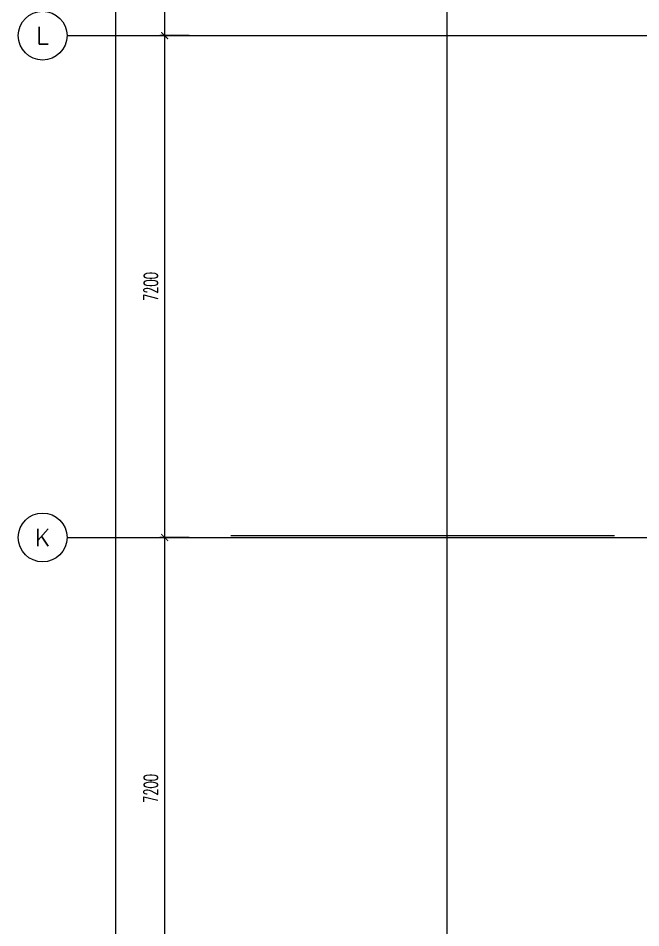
# Model space of a CAD drawing. Extents: x 417819.9 to 417911.9, y 43448 to 43539.2.
# Drawn here: x 417819.91 to 417828.83, y 43505.69 to 43518.74 of the extents above; entities that cross this region are included whole.
import ezdxf
from ezdxf.enums import TextEntityAlignment as Align

# ---------------------------------------------------------------- set-up
doc = ezdxf.new("R2010")
doc.units = 0
doc.header["$MEASUREMENT"] = 0
doc.header["$PDMODE"] = 3
doc.header["$PDSIZE"] = 0.1
doc.layers.get('0').update_dxf_attribs({"color": 11, "linetype": 'CONTINUOUS'})
doc.layers.get('DEFPOINTS').update_dxf_attribs({"color": 11, "linetype": 'CONTINUOUS'})
for name, color, linetype in [('AX-CR', 11, 'CONTINUOUS'), ('AX-TXT', 11, 'CONTINUOUS'), ('RM-NAME', 11, 'CONTINUOUS')]:
    doc.layers.add(name, color=color, linetype=linetype)
doc.styles.add('ROMANS', font='ROMANS.shx', dxfattribs={"width": 0.6})
doc.dimstyles.new('STANDARD in', dxfattribs={"dimtxt": 0.2, "dimasz": 0.1, "dimexe": 0.07, "dimexo": 0.05, "dimgap": 0.1, "dimtad": 1, "dimdec": 0, "dimlfac": 1000, "dimzin": 0, "dimdsep": 46, "dimtxsty": 'ROMANS', "dimblk": 'ARCHTICK', "dimcen": 0.05, "dimdle": 0.05, "dimclrd": 7, "dimclre": 7, "dimclrt": 2, "dimadec": 0, "dimazin": 0, "dimtfac": 1, "dimtdec": 0, "dimtmove": 2, "dimatfit": 3, "dimldrblk": 'ARCHTICK', "dimfxl": 0, "dimtolj": 1, "dimtzin": 0, "dimarcsym": 0})

# ---------------------------------------------------------------- blocks, each defined once
blk = doc.blocks.new('_ARCHTICK')
at = {"color": 0, "linetype": 'ByBlock', "const_width": 0.15}
blk.add_lwpolyline([(-0.5, -0.5), (0.5, 0.5)], dxfattribs=at)
blk = doc.blocks.new('*D191')
at = {"layer": 'DEFPOINTS', "color": 0}
for p in [(417821.305, 43525.944), (417831.207, 43525.944), (417831.207, 43466.624)]:
    blk.add_point(p, dxfattribs=at)
at = {"layer": 'RM-NAME', "color": 7, "lineweight": -2}
for p, q in [((417831.157, 43525.944), (417821.235, 43525.944)), ((417821.305, 43466.574), (417821.305, 43525.994)), ((417831.157, 43466.624), (417821.235, 43466.624))]:
    blk.add_line(p, q, dxfattribs=at)
at = {"layer": 'RM-NAME', "color": 7, "lineweight": -2, "xscale": 0.1, "yscale": 0.1, "zscale": 0.1}
for p, rotation in [((417821.305, 43525.944), 90), ((417821.305, 43466.624), 270)]:
    blk.add_blockref('_ARCHTICK', p, dxfattribs=dict(at, rotation=rotation))
at = {"layer": 'RM-NAME', "color": 2, "insert": (417821.105, 43496.284), "char_height": 0.2, "attachment_point": 5, "rotation": 90, "style": 'ROMANS'}
blk.add_mtext('\\A1;59320', dxfattribs=at)
blk = doc.blocks.new('*D182')
at = {"layer": 'DEFPOINTS', "color": 0}
for p in [(417822.005, 43518.494), (417822.405, 43518.494), (417822.405, 43511.294)]:
    blk.add_point(p, dxfattribs=at)
at = {"layer": 'RM-NAME', "color": 7, "lineweight": -2}
for p, q in [((417822.355, 43518.494), (417821.935, 43518.494)), ((417822.005, 43511.244), (417822.005, 43518.544)), ((417822.355, 43511.294), (417821.935, 43511.294))]:
    blk.add_line(p, q, dxfattribs=at)
at = {"layer": 'RM-NAME', "color": 7, "lineweight": -2, "xscale": 0.1, "yscale": 0.1, "zscale": 0.1}
for p, rotation in [((417822.005, 43518.494), 90), ((417822.005, 43511.294), 270)]:
    blk.add_blockref('_ARCHTICK', p, dxfattribs=dict(at, rotation=rotation))
at = {"layer": 'RM-NAME', "color": 2, "insert": (417821.805, 43514.894), "char_height": 0.2, "attachment_point": 5, "rotation": 90, "style": 'ROMANS'}
blk.add_mtext('\\A1;7200', dxfattribs=at)
blk = doc.blocks.new('*D181')
at = {"layer": 'DEFPOINTS', "color": 0}
for p in [(417822.005, 43511.294), (417822.405, 43511.294), (417822.405, 43504.094)]:
    blk.add_point(p, dxfattribs=at)
at = {"layer": 'RM-NAME', "color": 7, "lineweight": -2}
for p, q in [((417822.005, 43504.044), (417822.005, 43511.344)), ((417822.355, 43511.294), (417821.935, 43511.294)), ((417822.355, 43504.094), (417821.935, 43504.094))]:
    blk.add_line(p, q, dxfattribs=at)
at = {"layer": 'RM-NAME', "color": 7, "lineweight": -2, "xscale": 0.1, "yscale": 0.1, "zscale": 0.1}
for p, rotation in [((417822.005, 43511.294), 90), ((417822.005, 43504.094), 270)]:
    blk.add_blockref('_ARCHTICK', p, dxfattribs=dict(at, rotation=rotation))
at = {"layer": 'RM-NAME', "color": 2, "insert": (417821.805, 43507.694), "char_height": 0.2, "attachment_point": 5, "rotation": 90, "style": 'ROMANS'}
blk.add_mtext('\\A1;7200', dxfattribs=at)
blk = doc.blocks.new('AXL')
at = {"layer": 'AX-CR'}
blk.add_circle((-350, 0), 350, dxfattribs=at)
at = {"layer": 'AX-TXT', "style": 'ROMANS'}
blk.add_attdef('AX', text='', height=250, dxfattribs=at).set_placement((-350, 0), align=Align.MIDDLE)
blk = doc.blocks.new('*D179')
at = {"layer": 'DEFPOINTS', "color": 0}
for p in [(417822.005, 43525.694), (417822.405, 43525.694), (417822.405, 43518.494)]:
    blk.add_point(p, dxfattribs=at)
at = {"layer": 'RM-NAME', "color": 7, "lineweight": -2}
for p, q in [((417822.355, 43525.694), (417821.935, 43525.694)), ((417822.005, 43518.444), (417822.005, 43525.744)), ((417822.355, 43518.494), (417821.935, 43518.494))]:
    blk.add_line(p, q, dxfattribs=at)
at = {"layer": 'RM-NAME', "color": 7, "lineweight": -2, "xscale": 0.1, "yscale": 0.1, "zscale": 0.1}
for p, rotation in [((417822.005, 43525.694), 90), ((417822.005, 43518.494), 270)]:
    blk.add_blockref('_ARCHTICK', p, dxfattribs=dict(at, rotation=rotation))
at = {"layer": 'RM-NAME', "color": 2, "insert": (417821.805, 43522.094), "char_height": 0.2, "attachment_point": 5, "rotation": 90, "style": 'ROMANS'}
blk.add_mtext('\\A1;7200', dxfattribs=at)

msp = doc.modelspace()

# ---------------------------------------------------------------- linework, layer by layer
at = {"layer": 'RM-NAME'}
for p, q in [((417826.0566, 43460.01), (417826.0566, 43538.4875)), ((417820.6052, 43518.4943), (417889.6966, 43518.4943)), ((417822.9553, 43511.3243), (417828.4553, 43511.3243)), ((417820.6052, 43511.2943), (417889.6966, 43511.2943))]:
    msp.add_line(p, q, dxfattribs=at)

# ---------------------------------------------------------------- block references
at = {"layer": 'RM-NAME', "xscale": 0.001000000047497451, "yscale": 0.0009999999892897904, "zscale": 0.001}
for p, values in [((417820.6052, 43518.4943), {'AX': 'L'}), ((417820.6052, 43511.2943), {'AX': 'K'})]:
    msp.add_blockref('AXL', p, dxfattribs=at).add_auto_attribs(values)

# ---------------------------------------------------------------- dimensions: what is measured, and where the dimension line sits
at = {"layer": 'RM-NAME'}
for base, p1, p2, picture, middle in [((417821.3052, 43525.9443), (417831.2066, 43466.6243), (417831.2066, 43525.9443), '*D191', (417821.1052, 43496.2843)), ((417822.0052, 43525.6943), (417822.4052, 43518.4943), (417822.4052, 43525.6943), '*D179', (417821.8052, 43522.0943)), ((417822.0052, 43518.4943), (417822.4052, 43511.2943), (417822.4052, 43518.4943), '*D182', (417821.8052, 43514.8943)), ((417822.0052, 43511.2943), (417822.4052, 43504.0943), (417822.4052, 43511.2943), '*D181', (417821.8052, 43507.6943))]:
    dim = msp.add_linear_dim(base=base, p1=p1, p2=p2, angle=90, dimstyle='STANDARD in', dxfattribs=at)
    dim.commit()
    dim.dimension.update_dxf_attribs({"geometry": picture, "text_midpoint": middle})

doc.saveas('drawing.dxf')
